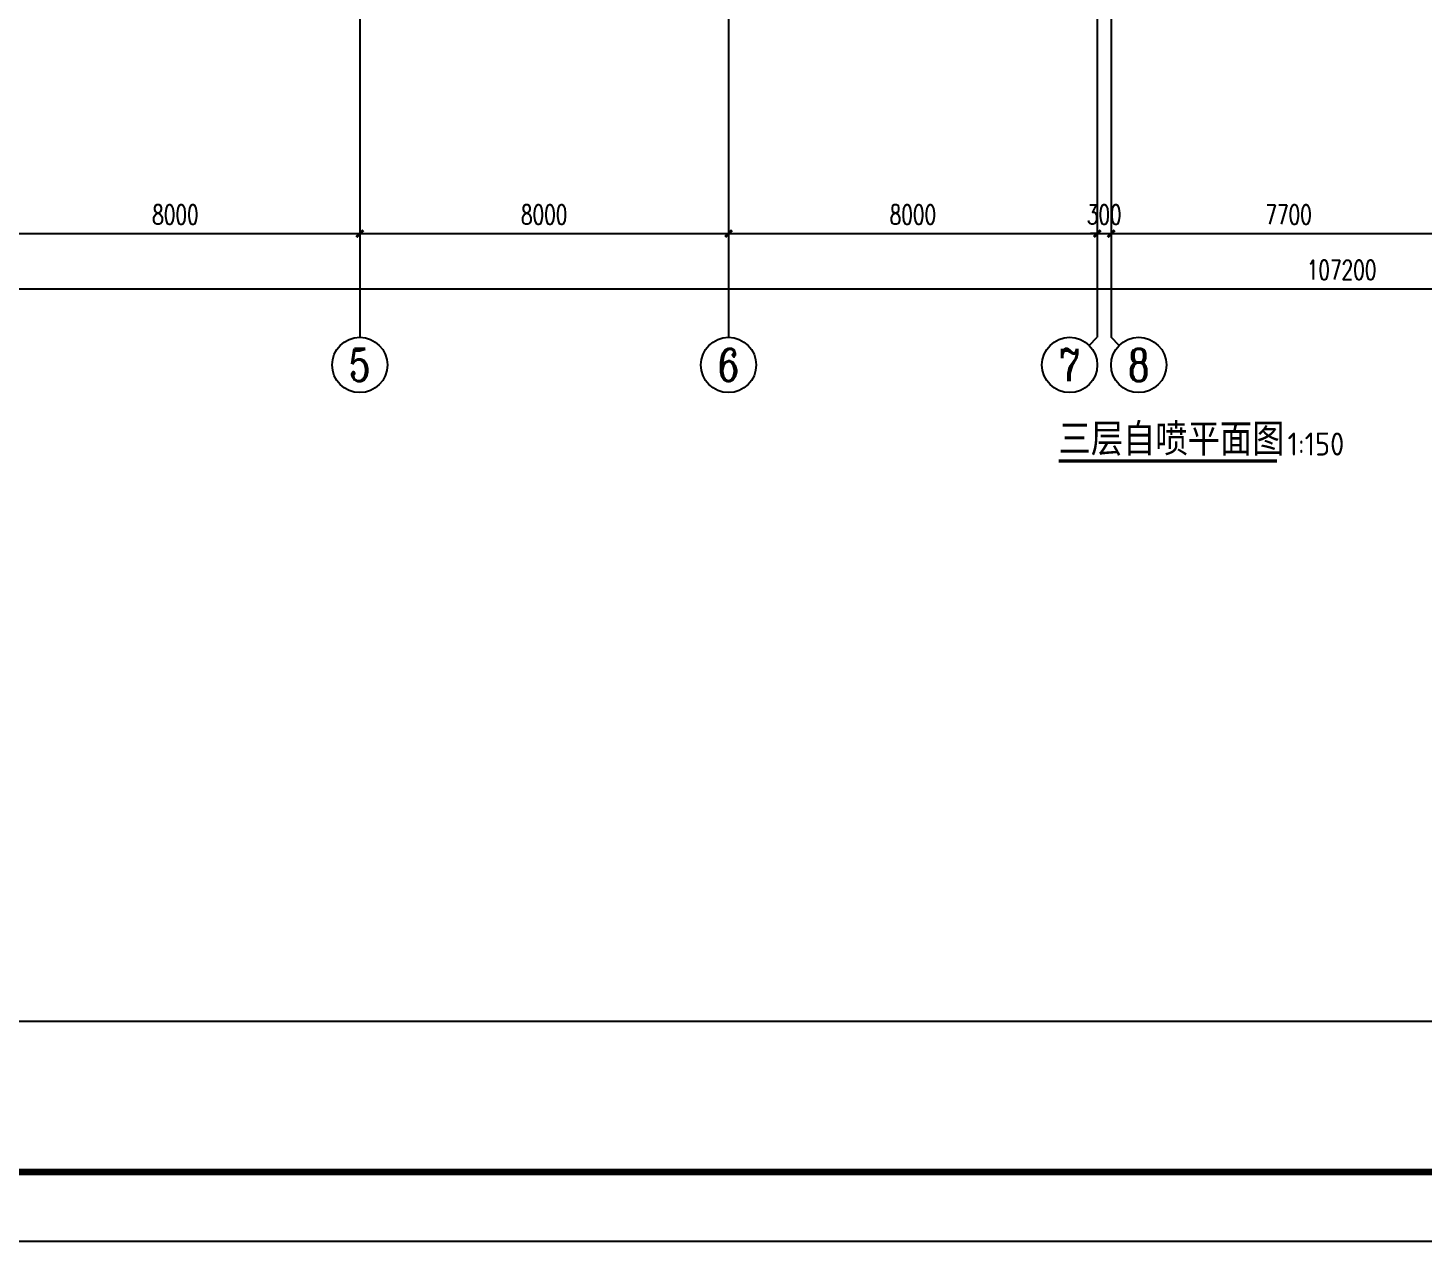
# Model space of a CAD drawing. Extents: x 0 to 2838408, y -923048 to 203859.
# Drawn here: x 2706063 to 2736331, y -576073 to -549743 of the extents above; entities that cross this region are included whole.
import ezdxf
from ezdxf.enums import TextEntityAlignment as Align

# ---------------------------------------------------------------- set-up
doc = ezdxf.new("R2010")
doc.units = 0
doc.header["$LTSCALE"] = 1000
for name, color, linetype in [('AXIS', 3, 'Continuous'), ('AXIS_TEXT', 7, 'Continuous'), ('BTTK', 7, 'Continuous'), ('DIM_SYMB', 3, 'Continuous'), ('DOTE', 8, 'Continuous'), ('PUB_TEXT', 7, 'Continuous'), ('PUB_TITLE', 4, 'Continuous'), ('XREF', 8, 'Continuous')]:
    doc.layers.add(name, color=color, linetype=linetype)
doc.styles.add('_TCH_AXIS', font='COMPLEX', dxfattribs={"bigfont": 'GBCBIG'})
doc.styles.add('A_DIM_T3', font='SIMPLEX', dxfattribs={"width": 0.7, "bigfont": 'HZ'})
doc.styles.add('COMPLEX', font='COMPLEX')
doc.styles.add('HZ(TK)', font='geniso.shx', dxfattribs={"width": 0.9, "bigfont": 'hztxt.shx'})
doc.styles.get("Standard").update_dxf_attribs({"font": 'geniso.shx', "bigfont": 'hztxt.shx'})
doc.dimstyles.new('_TCH_ARCH&&150', dxfattribs={"dimtxt": 420, "dimasz": 150, "dimexe": 375, "dimexo": 450, "dimgap": 202.5, "dimtad": 1, "dimdec": 0, "dimzin": 0, "dimdsep": 46, "dimtxsty": 'A_DIM_T3', "dimblk": 'ARCHTICK', "dimcen": 0.09, "dimclrt": 7, "dimazin": 2, "dimtfac": 1, "dimtdec": 0, "dimtix": 1, "dimtmove": 2, "dimatfit": 3, "dimfxl": 150, "dimtolj": 1, "dimtzin": 0, "dimarcsym": 0})

# ---------------------------------------------------------------- blocks, each defined once
blk = doc.blocks.new('vhtemplate_2020年新竖式图框_A0')
at = {"layer": 'PUB_TITLE', "color": 7}
blk.add_lwpolyline([(0, 0), (1189, 0), (1189, 841), (0, 841)], close=True, dxfattribs=at)
at = {"layer": 'PUB_TITLE', "const_width": 1}
blk.add_lwpolyline([(25, 10), (1179, 10), (1179, 831), (25, 831)], close=True, dxfattribs=at)
at = {"layer": 'BTTK', "color": 4, "style": 'HZ(TK)', "width": 0.9}
for tag, p in [('合作单位_001', (1143.83, 741.44)), ('建设单位_001', (1143.85, 207.44)), ('工程名称_001', (1143.62, 174.44)), ('子项名称_001', (1153.71, 157.94)), ('图纸名称_001', (1143.45, 138.94))]:
    blk.add_attdef(tag, p, '', height=3.5, dxfattribs=at)
for tag, p in [('注册证书号', (1156.5, 309.01)), ('注册印章号', (1156.5, 301.01)), ('设计号', (1154, 193)), ('图别', (1137.75, 34)), ('图号', (1170.25, 34)), ('版本号', (1137.75, 26)), ('日期', (1170.25, 26))]:
    blk.add_attdef(tag, text='', height=3.5, dxfattribs=at).set_placement(p, align=Align.MIDDLE)
blk = doc.blocks.new('_ArchTick')
at = {"color": 0, "linetype": 'ByBlock', "const_width": 0.4}
blk.add_lwpolyline([(-0.5, -0.5), (0.5, 0.5)], dxfattribs=at)
blk = doc.blocks.new('*D367')
at = {"layer": 'AXIS', "color": 0, "lineweight": -2, "transparency": 16777216}
for p, q in [((2344917, -550908), (2344917, -555783)), ((2452117, -550908), (2452117, -555783)), ((2344917, -555408), (2452117, -555408))]:
    blk.add_line(p, q, dxfattribs=at)
at = {"layer": 'Defpoints', "color": 0, "transparency": 16777216}
for p in [(2344917, -550458), (2452117, -550458), (2452117, -555408)]:
    blk.add_point(p, dxfattribs=at)
at = {"layer": 'AXIS', "color": 0, "lineweight": -2, "transparency": 16777216, "xscale": 150, "yscale": 150, "zscale": 150, "rotation": 180}
blk.add_blockref('_ArchTick', (2344917, -555408), dxfattribs=at)
at = {"layer": 'AXIS', "color": 0, "lineweight": -2, "transparency": 16777216, "xscale": 150, "yscale": 150, "zscale": 150}
blk.add_blockref('_ArchTick', (2452117, -555408), dxfattribs=at)
at = {"layer": 'AXIS', "color": 7, "transparency": 16777216, "insert": (2398517, -554996), "char_height": 420, "attachment_point": 5, "style": 'A_DIM_T3'}
blk.add_mtext('\\A1;107200', dxfattribs=at)
blk = doc.blocks.new('*D372')
at = {"layer": 'AXIS', "color": 0, "lineweight": -2, "transparency": 16777216}
for p, q in [((2369217, -550908), (2369217, -554583)), ((2377217, -550908), (2377217, -554583)), ((2369217, -554208), (2377217, -554208))]:
    blk.add_line(p, q, dxfattribs=at)
at = {"layer": 'Defpoints', "color": 0, "transparency": 16777216}
for p in [(2369217, -550458), (2377217, -550458), (2377217, -554208)]:
    blk.add_point(p, dxfattribs=at)
at = {"layer": 'AXIS', "color": 0, "lineweight": -2, "transparency": 16777216, "xscale": 150, "yscale": 150, "zscale": 150, "rotation": 180}
blk.add_blockref('_ArchTick', (2369217, -554208), dxfattribs=at)
at = {"layer": 'AXIS', "color": 0, "lineweight": -2, "transparency": 16777216, "xscale": 150, "yscale": 150, "zscale": 150}
blk.add_blockref('_ArchTick', (2377217, -554208), dxfattribs=at)
at = {"layer": 'AXIS', "color": 7, "transparency": 16777216, "insert": (2373217, -553796), "char_height": 420, "attachment_point": 5, "style": 'A_DIM_T3'}
blk.add_mtext('\\A1;8000', dxfattribs=at)
blk = doc.blocks.new('*D373')
at = {"layer": 'AXIS', "color": 0, "lineweight": -2, "transparency": 16777216}
for p, q in [((2377217, -550908), (2377217, -554583)), ((2385217, -550908), (2385217, -554583)), ((2377217, -554208), (2385217, -554208))]:
    blk.add_line(p, q, dxfattribs=at)
at = {"layer": 'Defpoints', "color": 0, "transparency": 16777216}
for p in [(2377217, -550458), (2385217, -550458), (2385217, -554208)]:
    blk.add_point(p, dxfattribs=at)
at = {"layer": 'AXIS', "color": 0, "lineweight": -2, "transparency": 16777216, "xscale": 150, "yscale": 150, "zscale": 150, "rotation": 180}
blk.add_blockref('_ArchTick', (2377217, -554208), dxfattribs=at)
at = {"layer": 'AXIS', "color": 0, "lineweight": -2, "transparency": 16777216, "xscale": 150, "yscale": 150, "zscale": 150}
blk.add_blockref('_ArchTick', (2385217, -554208), dxfattribs=at)
at = {"layer": 'AXIS', "color": 7, "transparency": 16777216, "insert": (2381217, -553796), "char_height": 420, "attachment_point": 5, "style": 'A_DIM_T3'}
blk.add_mtext('\\A1;8000', dxfattribs=at)
blk = doc.blocks.new('*D374')
at = {"layer": 'AXIS', "color": 0, "lineweight": -2, "transparency": 16777216}
for p, q in [((2385217, -550908), (2385217, -554583)), ((2393217, -550908), (2393217, -554583)), ((2385217, -554208), (2393217, -554208))]:
    blk.add_line(p, q, dxfattribs=at)
at = {"layer": 'Defpoints', "color": 0, "transparency": 16777216}
for p in [(2385217, -550458), (2393217, -550458), (2393217, -554208)]:
    blk.add_point(p, dxfattribs=at)
at = {"layer": 'AXIS', "color": 0, "lineweight": -2, "transparency": 16777216, "xscale": 150, "yscale": 150, "zscale": 150, "rotation": 180}
blk.add_blockref('_ArchTick', (2385217, -554208), dxfattribs=at)
at = {"layer": 'AXIS', "color": 0, "lineweight": -2, "transparency": 16777216, "xscale": 150, "yscale": 150, "zscale": 150}
blk.add_blockref('_ArchTick', (2393217, -554208), dxfattribs=at)
at = {"layer": 'AXIS', "color": 7, "transparency": 16777216, "insert": (2389217, -553796), "char_height": 420, "attachment_point": 5, "style": 'A_DIM_T3'}
blk.add_mtext('\\A1;8000', dxfattribs=at)
blk = doc.blocks.new('*D375')
at = {"layer": 'AXIS', "color": 0, "lineweight": -2, "transparency": 16777216}
for p, q in [((2393217, -550908), (2393217, -554583)), ((2393517, -550908), (2393517, -554583)), ((2393217, -554208), (2393067, -554208)), ((2393217, -554208), (2393517, -554208)), ((2393517, -554208), (2393667, -554208))]:
    blk.add_line(p, q, dxfattribs=at)
at = {"layer": 'Defpoints', "color": 0, "transparency": 16777216}
for p in [(2393217, -550458), (2393517, -550458), (2393517, -554208)]:
    blk.add_point(p, dxfattribs=at)
at = {"layer": 'AXIS', "color": 0, "lineweight": -2, "transparency": 16777216, "xscale": 150, "yscale": 150, "zscale": 150}
blk.add_blockref('_ArchTick', (2393217, -554208), dxfattribs=at)
at = {"layer": 'AXIS', "color": 0, "lineweight": -2, "transparency": 16777216, "xscale": 150, "yscale": 150, "zscale": 150, "rotation": 180}
blk.add_blockref('_ArchTick', (2393517, -554208), dxfattribs=at)
at = {"layer": 'AXIS', "color": 7, "transparency": 16777216, "insert": (2393367, -553796), "char_height": 420, "attachment_point": 5, "style": 'A_DIM_T3'}
blk.add_mtext('\\A1;300', dxfattribs=at)
blk = doc.blocks.new('*D376')
at = {"layer": 'AXIS', "color": 0, "lineweight": -2, "transparency": 16777216}
for p, q in [((2393517, -550908), (2393517, -554583)), ((2401217, -550908), (2401217, -554583)), ((2393517, -554208), (2401217, -554208))]:
    blk.add_line(p, q, dxfattribs=at)
at = {"layer": 'Defpoints', "color": 0, "transparency": 16777216}
for p in [(2393517, -550458), (2401217, -550458), (2401217, -554208)]:
    blk.add_point(p, dxfattribs=at)
at = {"layer": 'AXIS', "color": 0, "lineweight": -2, "transparency": 16777216, "xscale": 150, "yscale": 150, "zscale": 150, "rotation": 180}
blk.add_blockref('_ArchTick', (2393517, -554208), dxfattribs=at)
at = {"layer": 'AXIS', "color": 0, "lineweight": -2, "transparency": 16777216, "xscale": 150, "yscale": 150, "zscale": 150}
blk.add_blockref('_ArchTick', (2401217, -554208), dxfattribs=at)
at = {"layer": 'AXIS', "color": 7, "transparency": 16777216, "insert": (2397367, -553796), "char_height": 420, "attachment_point": 5, "style": 'A_DIM_T3'}
blk.add_mtext('\\A1;7700', dxfattribs=at)
blk = doc.blocks.new('*D431')
at = {"layer": 'AXIS', "color": 0, "lineweight": -2, "transparency": 16777216}
for p, q in [((2344917, -550908), (2344917, -555783)), ((2452117, -550908), (2452117, -555783)), ((2344917, -555408), (2452117, -555408))]:
    blk.add_line(p, q, dxfattribs=at)
at = {"layer": 'Defpoints', "color": 0, "transparency": 16777216}
for p in [(2344917, -550458), (2452117, -550458), (2452117, -555408)]:
    blk.add_point(p, dxfattribs=at)
at = {"layer": 'AXIS', "color": 0, "lineweight": -2, "transparency": 16777216, "xscale": 150, "yscale": 150, "zscale": 150, "rotation": 180}
blk.add_blockref('_ArchTick', (2344917, -555408), dxfattribs=at)
at = {"layer": 'AXIS', "color": 0, "lineweight": -2, "transparency": 16777216, "xscale": 150, "yscale": 150, "zscale": 150}
blk.add_blockref('_ArchTick', (2452117, -555408), dxfattribs=at)
at = {"layer": 'AXIS', "color": 7, "transparency": 16777216, "insert": (2398517, -554996), "char_height": 420, "attachment_point": 5, "style": 'A_DIM_T3'}
blk.add_mtext('\\A1;107200', dxfattribs=at)
blk = doc.blocks.new('*D436')
at = {"layer": 'AXIS', "color": 0, "lineweight": -2, "transparency": 16777216}
for p, q in [((2369217, -550908), (2369217, -554583)), ((2377217, -550908), (2377217, -554583)), ((2369217, -554208), (2377217, -554208))]:
    blk.add_line(p, q, dxfattribs=at)
at = {"layer": 'Defpoints', "color": 0, "transparency": 16777216}
for p in [(2369217, -550458), (2377217, -550458), (2377217, -554208)]:
    blk.add_point(p, dxfattribs=at)
at = {"layer": 'AXIS', "color": 0, "lineweight": -2, "transparency": 16777216, "xscale": 150, "yscale": 150, "zscale": 150, "rotation": 180}
blk.add_blockref('_ArchTick', (2369217, -554208), dxfattribs=at)
at = {"layer": 'AXIS', "color": 0, "lineweight": -2, "transparency": 16777216, "xscale": 150, "yscale": 150, "zscale": 150}
blk.add_blockref('_ArchTick', (2377217, -554208), dxfattribs=at)
at = {"layer": 'AXIS', "color": 7, "transparency": 16777216, "insert": (2373217, -553796), "char_height": 420, "attachment_point": 5, "style": 'A_DIM_T3'}
blk.add_mtext('\\A1;8000', dxfattribs=at)
blk = doc.blocks.new('*D437')
at = {"layer": 'AXIS', "color": 0, "lineweight": -2, "transparency": 16777216}
for p, q in [((2377217, -550908), (2377217, -554583)), ((2385217, -550908), (2385217, -554583)), ((2377217, -554208), (2385217, -554208))]:
    blk.add_line(p, q, dxfattribs=at)
at = {"layer": 'Defpoints', "color": 0, "transparency": 16777216}
for p in [(2377217, -550458), (2385217, -550458), (2385217, -554208)]:
    blk.add_point(p, dxfattribs=at)
at = {"layer": 'AXIS', "color": 0, "lineweight": -2, "transparency": 16777216, "xscale": 150, "yscale": 150, "zscale": 150, "rotation": 180}
blk.add_blockref('_ArchTick', (2377217, -554208), dxfattribs=at)
at = {"layer": 'AXIS', "color": 0, "lineweight": -2, "transparency": 16777216, "xscale": 150, "yscale": 150, "zscale": 150}
blk.add_blockref('_ArchTick', (2385217, -554208), dxfattribs=at)
at = {"layer": 'AXIS', "color": 7, "transparency": 16777216, "insert": (2381217, -553796), "char_height": 420, "attachment_point": 5, "style": 'A_DIM_T3'}
blk.add_mtext('\\A1;8000', dxfattribs=at)
blk = doc.blocks.new('*D438')
at = {"layer": 'AXIS', "color": 0, "lineweight": -2, "transparency": 16777216}
for p, q in [((2385217, -550908), (2385217, -554583)), ((2393217, -550908), (2393217, -554583)), ((2385217, -554208), (2393217, -554208))]:
    blk.add_line(p, q, dxfattribs=at)
at = {"layer": 'Defpoints', "color": 0, "transparency": 16777216}
for p in [(2385217, -550458), (2393217, -550458), (2393217, -554208)]:
    blk.add_point(p, dxfattribs=at)
at = {"layer": 'AXIS', "color": 0, "lineweight": -2, "transparency": 16777216, "xscale": 150, "yscale": 150, "zscale": 150, "rotation": 180}
blk.add_blockref('_ArchTick', (2385217, -554208), dxfattribs=at)
at = {"layer": 'AXIS', "color": 0, "lineweight": -2, "transparency": 16777216, "xscale": 150, "yscale": 150, "zscale": 150}
blk.add_blockref('_ArchTick', (2393217, -554208), dxfattribs=at)
at = {"layer": 'AXIS', "color": 7, "transparency": 16777216, "insert": (2389217, -553796), "char_height": 420, "attachment_point": 5, "style": 'A_DIM_T3'}
blk.add_mtext('\\A1;8000', dxfattribs=at)
blk = doc.blocks.new('*D439')
at = {"layer": 'AXIS', "color": 0, "lineweight": -2, "transparency": 16777216}
for p, q in [((2393217, -550908), (2393217, -554583)), ((2393517, -550908), (2393517, -554583)), ((2393217, -554208), (2393067, -554208)), ((2393217, -554208), (2393517, -554208)), ((2393517, -554208), (2393667, -554208))]:
    blk.add_line(p, q, dxfattribs=at)
at = {"layer": 'Defpoints', "color": 0, "transparency": 16777216}
for p in [(2393217, -550458), (2393517, -550458), (2393517, -554208)]:
    blk.add_point(p, dxfattribs=at)
at = {"layer": 'AXIS', "color": 0, "lineweight": -2, "transparency": 16777216, "xscale": 150, "yscale": 150, "zscale": 150}
blk.add_blockref('_ArchTick', (2393217, -554208), dxfattribs=at)
at = {"layer": 'AXIS', "color": 0, "lineweight": -2, "transparency": 16777216, "xscale": 150, "yscale": 150, "zscale": 150, "rotation": 180}
blk.add_blockref('_ArchTick', (2393517, -554208), dxfattribs=at)
at = {"layer": 'AXIS', "color": 7, "transparency": 16777216, "insert": (2393367, -553796), "char_height": 420, "attachment_point": 5, "style": 'A_DIM_T3'}
blk.add_mtext('\\A1;300', dxfattribs=at)
blk = doc.blocks.new('*D440')
at = {"layer": 'AXIS', "color": 0, "lineweight": -2, "transparency": 16777216}
for p, q in [((2393517, -550908), (2393517, -554583)), ((2401217, -550908), (2401217, -554583)), ((2393517, -554208), (2401217, -554208))]:
    blk.add_line(p, q, dxfattribs=at)
at = {"layer": 'Defpoints', "color": 0, "transparency": 16777216}
for p in [(2393517, -550458), (2401217, -550458), (2401217, -554208)]:
    blk.add_point(p, dxfattribs=at)
at = {"layer": 'AXIS', "color": 0, "lineweight": -2, "transparency": 16777216, "xscale": 150, "yscale": 150, "zscale": 150, "rotation": 180}
blk.add_blockref('_ArchTick', (2393517, -554208), dxfattribs=at)
at = {"layer": 'AXIS', "color": 0, "lineweight": -2, "transparency": 16777216, "xscale": 150, "yscale": 150, "zscale": 150}
blk.add_blockref('_ArchTick', (2401217, -554208), dxfattribs=at)
at = {"layer": 'AXIS', "color": 7, "transparency": 16777216, "insert": (2397367, -553796), "char_height": 420, "attachment_point": 5, "style": 'A_DIM_T3'}
blk.add_mtext('\\A1;7700', dxfattribs=at)
blk = doc.blocks.new('*D495')
at = {"layer": 'AXIS', "color": 0, "lineweight": -2, "transparency": 16777216}
for p, q in [((2344917, -550908), (2344917, -555783)), ((2452117, -550908), (2452117, -555783)), ((2344917, -555408), (2452117, -555408))]:
    blk.add_line(p, q, dxfattribs=at)
at = {"layer": 'Defpoints', "color": 0, "transparency": 16777216}
for p in [(2344917, -550458), (2452117, -550458), (2452117, -555408)]:
    blk.add_point(p, dxfattribs=at)
at = {"layer": 'AXIS', "color": 0, "lineweight": -2, "transparency": 16777216, "xscale": 150, "yscale": 150, "zscale": 150, "rotation": 180}
blk.add_blockref('_ArchTick', (2344917, -555408), dxfattribs=at)
at = {"layer": 'AXIS', "color": 0, "lineweight": -2, "transparency": 16777216, "xscale": 150, "yscale": 150, "zscale": 150}
blk.add_blockref('_ArchTick', (2452117, -555408), dxfattribs=at)
at = {"layer": 'AXIS', "color": 7, "transparency": 16777216, "insert": (2398517, -554996), "char_height": 420, "attachment_point": 5, "style": 'A_DIM_T3'}
blk.add_mtext('\\A1;107200', dxfattribs=at)
blk = doc.blocks.new('*D500')
at = {"layer": 'AXIS', "color": 0, "lineweight": -2, "transparency": 16777216}
for p, q in [((2369217, -550908), (2369217, -554583)), ((2377217, -550908), (2377217, -554583)), ((2369217, -554208), (2377217, -554208))]:
    blk.add_line(p, q, dxfattribs=at)
at = {"layer": 'Defpoints', "color": 0, "transparency": 16777216}
for p in [(2369217, -550458), (2377217, -550458), (2377217, -554208)]:
    blk.add_point(p, dxfattribs=at)
at = {"layer": 'AXIS', "color": 0, "lineweight": -2, "transparency": 16777216, "xscale": 150, "yscale": 150, "zscale": 150, "rotation": 180}
blk.add_blockref('_ArchTick', (2369217, -554208), dxfattribs=at)
at = {"layer": 'AXIS', "color": 0, "lineweight": -2, "transparency": 16777216, "xscale": 150, "yscale": 150, "zscale": 150}
blk.add_blockref('_ArchTick', (2377217, -554208), dxfattribs=at)
at = {"layer": 'AXIS', "color": 7, "transparency": 16777216, "insert": (2373217, -553796), "char_height": 420, "attachment_point": 5, "style": 'A_DIM_T3'}
blk.add_mtext('\\A1;8000', dxfattribs=at)
blk = doc.blocks.new('*D501')
at = {"layer": 'AXIS', "color": 0, "lineweight": -2, "transparency": 16777216}
for p, q in [((2377217, -550908), (2377217, -554583)), ((2385217, -550908), (2385217, -554583)), ((2377217, -554208), (2385217, -554208))]:
    blk.add_line(p, q, dxfattribs=at)
at = {"layer": 'Defpoints', "color": 0, "transparency": 16777216}
for p in [(2377217, -550458), (2385217, -550458), (2385217, -554208)]:
    blk.add_point(p, dxfattribs=at)
at = {"layer": 'AXIS', "color": 0, "lineweight": -2, "transparency": 16777216, "xscale": 150, "yscale": 150, "zscale": 150, "rotation": 180}
blk.add_blockref('_ArchTick', (2377217, -554208), dxfattribs=at)
at = {"layer": 'AXIS', "color": 0, "lineweight": -2, "transparency": 16777216, "xscale": 150, "yscale": 150, "zscale": 150}
blk.add_blockref('_ArchTick', (2385217, -554208), dxfattribs=at)
at = {"layer": 'AXIS', "color": 7, "transparency": 16777216, "insert": (2381217, -553796), "char_height": 420, "attachment_point": 5, "style": 'A_DIM_T3'}
blk.add_mtext('\\A1;8000', dxfattribs=at)
blk = doc.blocks.new('*D502')
at = {"layer": 'AXIS', "color": 0, "lineweight": -2, "transparency": 16777216}
for p, q in [((2385217, -550908), (2385217, -554583)), ((2393217, -550908), (2393217, -554583)), ((2385217, -554208), (2393217, -554208))]:
    blk.add_line(p, q, dxfattribs=at)
at = {"layer": 'Defpoints', "color": 0, "transparency": 16777216}
for p in [(2385217, -550458), (2393217, -550458), (2393217, -554208)]:
    blk.add_point(p, dxfattribs=at)
at = {"layer": 'AXIS', "color": 0, "lineweight": -2, "transparency": 16777216, "xscale": 150, "yscale": 150, "zscale": 150, "rotation": 180}
blk.add_blockref('_ArchTick', (2385217, -554208), dxfattribs=at)
at = {"layer": 'AXIS', "color": 0, "lineweight": -2, "transparency": 16777216, "xscale": 150, "yscale": 150, "zscale": 150}
blk.add_blockref('_ArchTick', (2393217, -554208), dxfattribs=at)
at = {"layer": 'AXIS', "color": 7, "transparency": 16777216, "insert": (2389217, -553796), "char_height": 420, "attachment_point": 5, "style": 'A_DIM_T3'}
blk.add_mtext('\\A1;8000', dxfattribs=at)
blk = doc.blocks.new('*D503')
at = {"layer": 'AXIS', "color": 0, "lineweight": -2, "transparency": 16777216}
for p, q in [((2393217, -550908), (2393217, -554583)), ((2393517, -550908), (2393517, -554583)), ((2393217, -554208), (2393067, -554208)), ((2393217, -554208), (2393517, -554208)), ((2393517, -554208), (2393667, -554208))]:
    blk.add_line(p, q, dxfattribs=at)
at = {"layer": 'Defpoints', "color": 0, "transparency": 16777216}
for p in [(2393217, -550458), (2393517, -550458), (2393517, -554208)]:
    blk.add_point(p, dxfattribs=at)
at = {"layer": 'AXIS', "color": 0, "lineweight": -2, "transparency": 16777216, "xscale": 150, "yscale": 150, "zscale": 150}
blk.add_blockref('_ArchTick', (2393217, -554208), dxfattribs=at)
at = {"layer": 'AXIS', "color": 0, "lineweight": -2, "transparency": 16777216, "xscale": 150, "yscale": 150, "zscale": 150, "rotation": 180}
blk.add_blockref('_ArchTick', (2393517, -554208), dxfattribs=at)
at = {"layer": 'AXIS', "color": 7, "transparency": 16777216, "insert": (2393367, -553796), "char_height": 420, "attachment_point": 5, "style": 'A_DIM_T3'}
blk.add_mtext('\\A1;300', dxfattribs=at)
blk = doc.blocks.new('*D504')
at = {"layer": 'AXIS', "color": 0, "lineweight": -2, "transparency": 16777216}
for p, q in [((2393517, -550908), (2393517, -554583)), ((2401217, -550908), (2401217, -554583)), ((2393517, -554208), (2401217, -554208))]:
    blk.add_line(p, q, dxfattribs=at)
at = {"layer": 'Defpoints', "color": 0, "transparency": 16777216}
for p in [(2393517, -550458), (2401217, -550458), (2401217, -554208)]:
    blk.add_point(p, dxfattribs=at)
at = {"layer": 'AXIS', "color": 0, "lineweight": -2, "transparency": 16777216, "xscale": 150, "yscale": 150, "zscale": 150, "rotation": 180}
blk.add_blockref('_ArchTick', (2393517, -554208), dxfattribs=at)
at = {"layer": 'AXIS', "color": 0, "lineweight": -2, "transparency": 16777216, "xscale": 150, "yscale": 150, "zscale": 150}
blk.add_blockref('_ArchTick', (2401217, -554208), dxfattribs=at)
at = {"layer": 'AXIS', "color": 7, "transparency": 16777216, "insert": (2397367, -553796), "char_height": 420, "attachment_point": 5, "style": 'A_DIM_T3'}
blk.add_mtext('\\A1;7700', dxfattribs=at)
blk = doc.blocks.new('_AXISO')
at = {"color": 0}
blk.add_circle((0, 0), 0.5, dxfattribs=at)
at = {"layer": 'AXIS_TEXT', "color": 0, "style": 'COMPLEX', "width": 1.041667}
blk.add_attdef('A', text='', height=0.56, dxfattribs=at).set_placement((-0.25, -0.28), (0.25, -0.28), align=Align.FIT)
blk = doc.blocks.new('*D559')
at = {"layer": 'AXIS', "color": 0, "lineweight": -2, "transparency": 16777216}
for p, q in [((2344917, -550908), (2344917, -555783)), ((2452117, -550908), (2452117, -555783)), ((2344917, -555408), (2452117, -555408))]:
    blk.add_line(p, q, dxfattribs=at)
at = {"layer": 'Defpoints', "color": 0, "transparency": 16777216}
for p in [(2344917, -550458), (2452117, -550458), (2452117, -555408)]:
    blk.add_point(p, dxfattribs=at)
at = {"layer": 'AXIS', "color": 0, "lineweight": -2, "transparency": 16777216, "xscale": 150, "yscale": 150, "zscale": 150, "rotation": 180}
blk.add_blockref('_ArchTick', (2344917, -555408), dxfattribs=at)
at = {"layer": 'AXIS', "color": 0, "lineweight": -2, "transparency": 16777216, "xscale": 150, "yscale": 150, "zscale": 150}
blk.add_blockref('_ArchTick', (2452117, -555408), dxfattribs=at)
at = {"layer": 'AXIS', "color": 7, "transparency": 16777216, "insert": (2398517, -554996), "char_height": 420, "attachment_point": 5, "style": 'A_DIM_T3'}
blk.add_mtext('\\A1;107200', dxfattribs=at)
blk = doc.blocks.new('*D564')
at = {"layer": 'AXIS', "color": 0, "lineweight": -2, "transparency": 16777216}
for p, q in [((2369217, -550908), (2369217, -554583)), ((2377217, -550908), (2377217, -554583)), ((2369217, -554208), (2377217, -554208))]:
    blk.add_line(p, q, dxfattribs=at)
at = {"layer": 'Defpoints', "color": 0, "transparency": 16777216}
for p in [(2369217, -550458), (2377217, -550458), (2377217, -554208)]:
    blk.add_point(p, dxfattribs=at)
at = {"layer": 'AXIS', "color": 0, "lineweight": -2, "transparency": 16777216, "xscale": 150, "yscale": 150, "zscale": 150, "rotation": 180}
blk.add_blockref('_ArchTick', (2369217, -554208), dxfattribs=at)
at = {"layer": 'AXIS', "color": 0, "lineweight": -2, "transparency": 16777216, "xscale": 150, "yscale": 150, "zscale": 150}
blk.add_blockref('_ArchTick', (2377217, -554208), dxfattribs=at)
at = {"layer": 'AXIS', "color": 7, "transparency": 16777216, "insert": (2373217, -553796), "char_height": 420, "attachment_point": 5, "style": 'A_DIM_T3'}
blk.add_mtext('\\A1;8000', dxfattribs=at)
blk = doc.blocks.new('*D565')
at = {"layer": 'AXIS', "color": 0, "lineweight": -2, "transparency": 16777216}
for p, q in [((2377217, -550908), (2377217, -554583)), ((2385217, -550908), (2385217, -554583)), ((2377217, -554208), (2385217, -554208))]:
    blk.add_line(p, q, dxfattribs=at)
at = {"layer": 'Defpoints', "color": 0, "transparency": 16777216}
for p in [(2377217, -550458), (2385217, -550458), (2385217, -554208)]:
    blk.add_point(p, dxfattribs=at)
at = {"layer": 'AXIS', "color": 0, "lineweight": -2, "transparency": 16777216, "xscale": 150, "yscale": 150, "zscale": 150, "rotation": 180}
blk.add_blockref('_ArchTick', (2377217, -554208), dxfattribs=at)
at = {"layer": 'AXIS', "color": 0, "lineweight": -2, "transparency": 16777216, "xscale": 150, "yscale": 150, "zscale": 150}
blk.add_blockref('_ArchTick', (2385217, -554208), dxfattribs=at)
at = {"layer": 'AXIS', "color": 7, "transparency": 16777216, "insert": (2381217, -553796), "char_height": 420, "attachment_point": 5, "style": 'A_DIM_T3'}
blk.add_mtext('\\A1;8000', dxfattribs=at)
blk = doc.blocks.new('*D566')
at = {"layer": 'AXIS', "color": 0, "lineweight": -2, "transparency": 16777216}
for p, q in [((2385217, -550908), (2385217, -554583)), ((2393217, -550908), (2393217, -554583)), ((2385217, -554208), (2393217, -554208))]:
    blk.add_line(p, q, dxfattribs=at)
at = {"layer": 'Defpoints', "color": 0, "transparency": 16777216}
for p in [(2385217, -550458), (2393217, -550458), (2393217, -554208)]:
    blk.add_point(p, dxfattribs=at)
at = {"layer": 'AXIS', "color": 0, "lineweight": -2, "transparency": 16777216, "xscale": 150, "yscale": 150, "zscale": 150, "rotation": 180}
blk.add_blockref('_ArchTick', (2385217, -554208), dxfattribs=at)
at = {"layer": 'AXIS', "color": 0, "lineweight": -2, "transparency": 16777216, "xscale": 150, "yscale": 150, "zscale": 150}
blk.add_blockref('_ArchTick', (2393217, -554208), dxfattribs=at)
at = {"layer": 'AXIS', "color": 7, "transparency": 16777216, "insert": (2389217, -553796), "char_height": 420, "attachment_point": 5, "style": 'A_DIM_T3'}
blk.add_mtext('\\A1;8000', dxfattribs=at)
blk = doc.blocks.new('*D567')
at = {"layer": 'AXIS', "color": 0, "lineweight": -2, "transparency": 16777216}
for p, q in [((2393217, -550908), (2393217, -554583)), ((2393517, -550908), (2393517, -554583)), ((2393217, -554208), (2393067, -554208)), ((2393217, -554208), (2393517, -554208)), ((2393517, -554208), (2393667, -554208))]:
    blk.add_line(p, q, dxfattribs=at)
at = {"layer": 'Defpoints', "color": 0, "transparency": 16777216}
for p in [(2393217, -550458), (2393517, -550458), (2393517, -554208)]:
    blk.add_point(p, dxfattribs=at)
at = {"layer": 'AXIS', "color": 0, "lineweight": -2, "transparency": 16777216, "xscale": 150, "yscale": 150, "zscale": 150}
blk.add_blockref('_ArchTick', (2393217, -554208), dxfattribs=at)
at = {"layer": 'AXIS', "color": 0, "lineweight": -2, "transparency": 16777216, "xscale": 150, "yscale": 150, "zscale": 150, "rotation": 180}
blk.add_blockref('_ArchTick', (2393517, -554208), dxfattribs=at)
at = {"layer": 'AXIS', "color": 7, "transparency": 16777216, "insert": (2393367, -553796), "char_height": 420, "attachment_point": 5, "style": 'A_DIM_T3'}
blk.add_mtext('\\A1;300', dxfattribs=at)
blk = doc.blocks.new('*D568')
at = {"layer": 'AXIS', "color": 0, "lineweight": -2, "transparency": 16777216}
for p, q in [((2393517, -550908), (2393517, -554583)), ((2401217, -550908), (2401217, -554583)), ((2393517, -554208), (2401217, -554208))]:
    blk.add_line(p, q, dxfattribs=at)
at = {"layer": 'Defpoints', "color": 0, "transparency": 16777216}
for p in [(2393517, -550458), (2401217, -550458), (2401217, -554208)]:
    blk.add_point(p, dxfattribs=at)
at = {"layer": 'AXIS', "color": 0, "lineweight": -2, "transparency": 16777216, "xscale": 150, "yscale": 150, "zscale": 150, "rotation": 180}
blk.add_blockref('_ArchTick', (2393517, -554208), dxfattribs=at)
at = {"layer": 'AXIS', "color": 0, "lineweight": -2, "transparency": 16777216, "xscale": 150, "yscale": 150, "zscale": 150}
blk.add_blockref('_ArchTick', (2401217, -554208), dxfattribs=at)
at = {"layer": 'AXIS', "color": 7, "transparency": 16777216, "insert": (2397367, -553796), "char_height": 420, "attachment_point": 5, "style": 'A_DIM_T3'}
blk.add_mtext('\\A1;7700', dxfattribs=at)
blk = doc.blocks.new('3F1')
at = {"layer": 'AXIS'}
for p, q in [((2377216.7, -550458.3), (2377216.7, -556458.3)), ((2385216.7, -550458.3), (2385216.7, -556458.3)), ((2393216.7, -550458.3), (2393216.7, -556458.3)), ((2393516.7, -550458.3), (2393516.7, -556458.3)), ((2393041, -556634), (2393216.7, -556458.3)), ((2393692.5, -556634), (2393516.7, -556458.3))]:
    blk.add_line(p, q, dxfattribs=at)
at = {"layer": 'Defpoints', "color": 250}
blk.add_lwpolyline([(2326685.8, -571303.4), (2468623.3, -571303.4), (2468623.3, -498186.6), (2326685.8, -498186.6)], close=True, dxfattribs=at)
at = {"layer": 'DOTE'}
for p, q in [((2377216.7, -467258.3), (2377216.7, -550458.3)), ((2385216.7, -467258.3), (2385216.7, -550458.3)), ((2393216.7, -467258.3), (2393216.7, -550458.3)), ((2393516.7, -467258.3), (2393516.7, -550458.3))]:
    blk.add_line(p, q, dxfattribs=at)
at = {"layer": 'AXIS'}
ref = blk.add_blockref('_AXISO', (2377216.7, -557058.3), dxfattribs=dict(at, xscale=1200, yscale=1200, zscale=1200))
ref.add_attrib('A', '5', dxfattribs={"layer": 'AXIS_TEXT', "height": 698.9, "style": '_TCH_AXIS'}).set_placement((2376983.8, -557407.7), (2377449.7, -557407.7), align=Align.FIT)
ref = blk.add_blockref('_AXISO', (2385216.7, -557058.3), dxfattribs=dict(at, xscale=1200, yscale=1200, zscale=1200))
ref.add_attrib('A', '6', dxfattribs={"layer": 'AXIS_TEXT', "height": 698.9, "style": '_TCH_AXIS'}).set_placement((2384983.8, -557407.7), (2385449.7, -557407.7), align=Align.FIT)
ref = blk.add_blockref('_AXISO', (2392616.7, -557058.3), dxfattribs=dict(at, xscale=1200, yscale=1200, zscale=1200))
ref.add_attrib('A', '7', dxfattribs={"layer": 'AXIS_TEXT', "height": 698.9, "style": '_TCH_AXIS'}).set_placement((2392383.8, -557407.7), (2392849.7, -557407.7), align=Align.FIT)
ref = blk.add_blockref('_AXISO', (2394116.7, -557058.3), dxfattribs=dict(at, xscale=1200, yscale=1200, zscale=1200))
ref.add_attrib('A', '8', dxfattribs={"layer": 'AXIS_TEXT', "height": 698.9, "style": '_TCH_AXIS'}).set_placement((2393883.8, -557407.7), (2394349.7, -557407.7), align=Align.FIT)
for p1, p2, distance, picture, middle in [((2344916.7, -550458.3), (2452116.7, -550458.3), -4950, '*D367', (2398516.7, -554995.8)), ((2344916.7, -550458.3), (2452116.7, -550458.3), -4950, '*D431', (2398516.7, -554995.8)), ((2344916.7, -550458.3), (2452116.7, -550458.3), -4950, '*D495', (2398516.7, -554995.8)), ((2344916.7, -550458.3), (2452116.7, -550458.3), -4950, '*D559', (2398516.7, -554995.8)), ((2369216.7, -550458.3), (2377216.7, -550458.3), -3750, '*D372', (2373216.7, -553795.8)), ((2369216.7, -550458.3), (2377216.7, -550458.3), -3750, '*D436', (2373216.7, -553795.8)), ((2369216.7, -550458.3), (2377216.7, -550458.3), -3750, '*D500', (2373216.7, -553795.8)), ((2369216.7, -550458.3), (2377216.7, -550458.3), -3750, '*D564', (2373216.7, -553795.8)), ((2377216.7, -550458.3), (2385216.7, -550458.3), -3750, '*D373', (2381216.7, -553795.8)), ((2377216.7, -550458.3), (2385216.7, -550458.3), -3750, '*D437', (2381216.7, -553795.8)), ((2377216.7, -550458.3), (2385216.7, -550458.3), -3750, '*D501', (2381216.7, -553795.8)), ((2377216.7, -550458.3), (2385216.7, -550458.3), -3750, '*D565', (2381216.7, -553795.8)), ((2385216.7, -550458.3), (2393216.7, -550458.3), -3750, '*D374', (2389216.7, -553795.8)), ((2385216.7, -550458.3), (2393216.7, -550458.3), -3750, '*D438', (2389216.7, -553795.8)), ((2385216.7, -550458.3), (2393216.7, -550458.3), -3750, '*D502', (2389216.7, -553795.8)), ((2385216.7, -550458.3), (2393216.7, -550458.3), -3750, '*D566', (2389216.7, -553795.8)), ((2393216.7, -550458.3), (2393516.7, -550458.3), -3750, '*D375', (2393366.7, -553795.8)), ((2393216.7, -550458.3), (2393516.7, -550458.3), -3750, '*D439', (2393366.7, -553795.8)), ((2393216.7, -550458.3), (2393516.7, -550458.3), -3750, '*D503', (2393366.7, -553795.8)), ((2393216.7, -550458.3), (2393516.7, -550458.3), -3750, '*D567', (2393366.7, -553795.8)), ((2393516.7, -550458.3), (2401216.7, -550458.3), -3750, '*D376', (2397366.7, -553795.8)), ((2393516.7, -550458.3), (2401216.7, -550458.3), -3750, '*D440', (2397366.7, -553795.8)), ((2393516.7, -550458.3), (2401216.7, -550458.3), -3750, '*D504', (2397366.7, -553795.8)), ((2393516.7, -550458.3), (2401216.7, -550458.3), -3750, '*D568', (2397366.7, -553795.8))]:
    dim = blk.add_aligned_dim(p1=p1, p2=p2, distance=distance, dimstyle='_TCH_ARCH&&150', dxfattribs=at)
    dim.commit()
    dim.dimension.update_dxf_attribs({"geometry": picture, "text_midpoint": middle})

msp = doc.modelspace()

# ---------------------------------------------------------------- linework, layer by layer
at = {"layer": 'DIM_SYMB', "const_width": 70}
msp.add_lwpolyline([(2728422.7, -559142.4), (2733165, -559142.4)], dxfattribs=at)
msp.add_lwpolyline([(2728422.7, -559142.4), (2733165, -559142.4)], dxfattribs=at)

# ---------------------------------------------------------------- block references
at = {"xscale": 150, "yscale": 150, "zscale": 150}
msp.add_blockref('vhtemplate_2020年新竖式图框_A0', (2660058, -576073.4), dxfattribs=at)
at = {"layer": 'XREF'}
msp.add_blockref('3F1', (336045.8, 0), dxfattribs=at)

# ---------------------------------------------------------------- texts
at = {"layer": 'PUB_TEXT', "color": 7}
for s, height, p in [('三层自喷平面图', 700, (2728422.7, -559024.5)), ('三层自喷平面图', 700, (2728422.7, -559024.5)), ('1:150', 500, (2733390.9, -559024.5)), ('1:150', 500, (2733390.9, -559024.5))]:
    msp.add_text(s, height=height, dxfattribs=at).set_placement(p)

doc.saveas('drawing.dxf')
